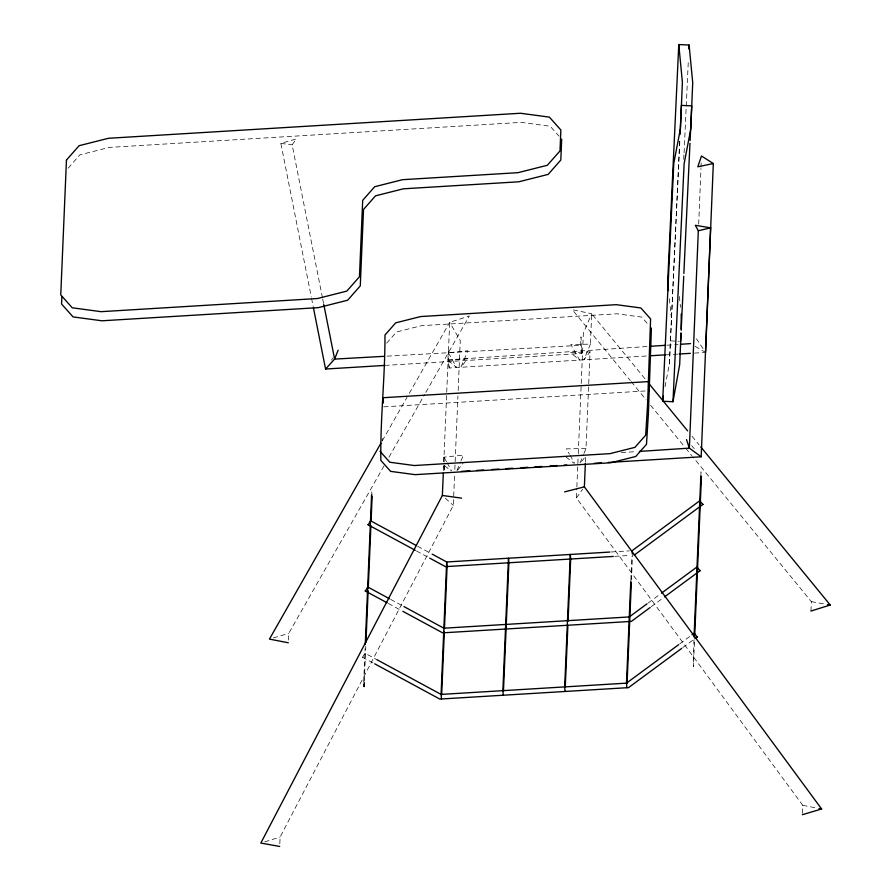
<?xml version="1.0" encoding="UTF-8"?>
<svg xmlns="http://www.w3.org/2000/svg" width="891" height="891" viewBox="0 0 891 891"><rect width="100%" height="100%" fill="white"/><g stroke="black" fill="none" stroke-linecap="round" stroke-linejoin="round"><path stroke-width="0.67" stroke-dasharray="4.46 3.34" d="M698.689 224.131L700.972 168.522M701.028 167.129L701.195 162.964M279.819 843.766L280.097 837.061L453.307 505.42L454.588 474.948M288.428 640.106L288.706 633.401L384.845 464.434M363.684 682.083L365.087 648.759M364.319 681.092L365.789 646.376M443.64 461.828L443.896 455.824L444.743 470.994M449.231 367.994L447.95 359.853L448.307 351.444L449.231 367.994L648.771 355.865M443.417 470.448L443.651 464.879M446.491 461.705L443.985 457.161L448.073 360.499L467.508 358.861L460.87 367.281L467.842 350.731L448.396 352.78L449.688 322.342L469.312 315.982L425.363 393.221M454.822 469.401L457.929 395.972M458.163 390.436L460.268 340.562L449.688 322.342L407.722 396.083M581.923 353.449L580.642 345.307L580.999 336.909L581.923 353.449L386.549 365.321M802.423 813.349L802.758 805.308L576.399 497.946L576.811 488.246M576.867 486.865L578.214 455M578.27 453.608L583.371 333.078L591.691 313.71L572.323 309.723L630.327 380.557M585.432 461.816L585.665 456.259L580.576 462.808M583.995 453.352L585.988 448.529L590.076 351.878L570.507 352.602L579.618 360.064L570.853 344.472L590.399 344.149L591.691 313.71L645.385 379.288M630.861 579.685L631.853 556.229M631.441 580.097L632.487 555.271M665.02 386.772L669.364 364.096L679.666 140.355M693.933 639.861L693.398 666.635L694.512 640.25M700.861 476.006L701.028 471.84L701.34 475.259M810.977 611.026L811.367 601.648L692.719 456.76M669.364 364.096L679.911 139.698M683.698 159.3L683.965 153.753M684.088 152.784L688.264 62.158M382.061 441.112L382.228 438.35M590.399 344.149L583.928 359.808L590.076 351.878M580.019 462.986L583.505 454.555M456.972 470.448L460.547 461.961M461.048 460.747L463.431 455.112L443.985 457.161M362.659 657.302L364.898 653.192L376.993 659.73M382.272 440.822L407.031 397.297M388.966 457.194L424.684 394.435M331.485 360.153L332.967 357.937M322.442 297.694L292.148 144.854L296.269 138.951L280.843 143.373L311.293 296.981M576.399 497.946L582.781 489.059M457.606 470.181L463.086 463.231M68.173 168.154L79.912 154.822L109.281 147.405L521.302 122.379L550.192 126.244L559.036 136.156M386.672 343.158L396.506 331.987L421.454 325.683L617.118 313.799L641.654 317.085L647.857 324.057M648.158 603.007L660.376 593.996M651.265 606.693L663.439 597.705M679.777 643.825L690.881 635.639M682.773 647.601L693.844 639.437M264.683 841.861L280.097 837.061M273.303 637.956L288.706 633.401M447.95 359.853L647.579 346.499M666.991 345.196L678.084 344.461M621.317 452.595L636.597 451.592M665.399 354.852L677.873 354.095M694.501 353.092L705.583 352.413L696.428 338.758M383.72 406.853L646.588 390.882M611.326 551.963L629.313 550.872M614.723 556.352L629.982 555.416M387.14 356.155L580.642 345.307M585.988 448.529L566.442 448.852L569.438 454.165M670.344 340.885L679.376 341.298M280.843 143.373L292.148 144.854M811.367 601.648L826.202 604.298M802.758 805.308L817.582 808.204M417.656 546.261L430.954 553.467M416.487 550.972L428.549 557.499M390.67 599.398L402.765 605.947M388.365 603.485L401.629 610.669M362.236 657.079L373.507 663.182M695.18 346.332L704.425 351.733M566.097 456.972L573.637 463.142M448.073 360.499L456.56 367.549L448.396 352.78M444.687 465.737L450.835 470.827M445.344 498.18L453.307 505.42M691.683 445.667L694.267 448.708M692.04 436.256L699.079 444.854M631.207 381.626L646.142 399.87M650.541 405.238L684.811 447.093M685.691 448.173L691.839 455.68M570.073 455.301L574.572 463.309M447.126 462.841L451.525 470.793M322.709 299.053L323.789 304.51M311.56 298.34L313.175 306.493M443.751 465.581L444.821 472.375M679.388 296.514L680.512 307.328M669.341 298.741L671.324 317.664M371.725 491.843L372.026 495.262"/><path stroke-width="1.34" d="M668.495 290.633L667.637 282.514L678.775 44.55L689.099 45.029L692.719 82.651L690.759 129.084L684.121 163.755L672.983 401.73L662.67 401.251L663.238 396.105M678.775 44.55L682.395 82.184L680.434 128.616L673.796 163.287L662.67 401.251M672.983 401.73L679.688 364.575L681.014 333.167M651.41 328.033L648.381 413.936L646.498 444.286L635.762 456.47L610.814 462.763L415.15 474.658L390.614 471.372L380.858 460.424C380.19 418.725 385.157 376.871 384.957 335.049L395.693 322.854L420.641 316.561L616.305 304.677L640.841 307.963L650.597 318.911L647.557 404.815L645.674 435.164L634.938 447.349L610.001 453.642L414.337 465.536L389.801 462.24L380.045 451.303M698.321 230.758L689.367 448.14L701.172 456.793L710.606 227.851L695.325 225.3L698.321 230.758L710.606 227.851M705.583 352.413L713.323 163.521L701.484 156.014L697.798 166.817L713.323 163.521M61.858 297.082L61.568 304.031L73.062 316.918L101.953 320.793L318.265 307.651L347.635 300.234L360.276 285.877L363.517 209.452L375.501 195.842L403.345 188.814L518.785 181.797L548.165 174.391L560.807 160.035L561.686 139.141M365.265 644.594L371.603 494.628M364.263 682.484L364.085 686.649L363.884 684.366M365.967 642.211L368.139 590.833M368.261 588.049L370.901 525.567M371.068 521.402L372.126 496.41M279.707 846.45L260.829 843.064L442.359 495.474L443.306 473.221M441.658 694.835L444.342 631.374M444.453 628.612L447.082 566.531L446.669 561.976L432.168 554.124M503.46 691.082L508.884 562.778L508.483 558.223L502.88 690.659L503.281 695.225M565.262 687.329L567.89 625.248M568.057 621.105L570.685 559.025L570.285 554.458L564.682 686.905L565.083 691.472M802.368 814.697L821.625 808.995L584.373 486.842L585.365 463.209M630.795 581.055L626.484 683.152L626.885 687.718M627.064 683.575L631.318 582.859M681.192 329.069L681.225 314.089M694.044 637.076L700.861 476.006M694.746 634.704L701.44 476.395M680.045 134.485L681.415 105.394L691.739 105.873L690.113 140.5M680.668 341.353L681.058 333.045M681.192 330.271L683.731 276.255M683.865 273.481L689.979 143.273M688.899 48.983L689.099 45.029M338.135 350.174L334.615 359.095L325.571 369.03L313.443 307.852M368.261 524.866L370.5 520.745L416.442 545.615M365.455 591.089L367.705 586.969L389.467 598.741M380.891 443.239L269.45 639.103L288.316 642.779M634.147 555.171L703.144 504.261M647.044 603.82L629.28 616.928L443.874 628.2L403.979 606.593M661.478 593.172L697.007 566.954L699.958 570.763M650.163 607.506L631.351 621.395L442.638 632.855L402.843 611.315M664.552 596.892L700.348 570.485M678.664 644.65L626.484 683.152L441.078 694.412L376.993 659.73M691.995 634.815L694.212 633.178L697.163 636.987M681.671 648.414L628.545 687.618L439.831 699.079L374.721 663.828M694.947 638.613L697.542 636.697M810.977 611.026L830.245 605.022L700.838 447.004M564.616 491.877L584.373 486.842M650.352 346.309L665.599 345.296M680.858 344.271L690.558 343.625M639.37 451.414L689.367 448.14L686.504 439.597M325.571 369.03L385.157 365.399M650.163 355.776L665.399 354.852M679.254 354.017L690.347 353.337M461.449 471.361L469.769 470.849M476.696 470.437L483.624 470.014M491.932 469.512L498.86 469.089M505.787 468.666L512.726 468.243M521.035 467.742L527.962 467.318M534.89 466.895L541.817 466.472M550.137 465.971L557.064 465.548M563.992 465.124L566.765 464.957M594.475 463.275L601.403 462.852M608.33 462.44L701.172 456.793M609.945 552.052L446.669 561.976L441.078 694.412L441.479 698.978M613.331 556.43L445.433 566.631L429.752 558.145M384.377 356.311L334.615 359.095L323.789 304.51M442.359 495.474L461.616 498.136M827.55 604.543L830.245 605.022M818.929 808.471L821.625 808.995M367.838 524.632L415.284 550.315M365.043 590.856L387.162 602.828M648.904 383.587L687.64 430.876M702.765 504.54L699.814 500.731L632.087 550.705L632.387 554.124M649.361 390.715L648.548 381.593L382.907 397.731L383.375 402.944M66.457 160.057L60.755 294.91L72.249 307.796L101.14 311.672L317.452 298.53L346.822 291.112L359.463 276.756L362.693 200.33L374.688 186.72L402.52 179.692L517.972 172.676L547.352 165.269L559.994 150.913L560.873 130.019L549.379 117.122L520.489 113.257L108.468 138.283L79.099 145.701L66.457 160.057"/></g></svg>
